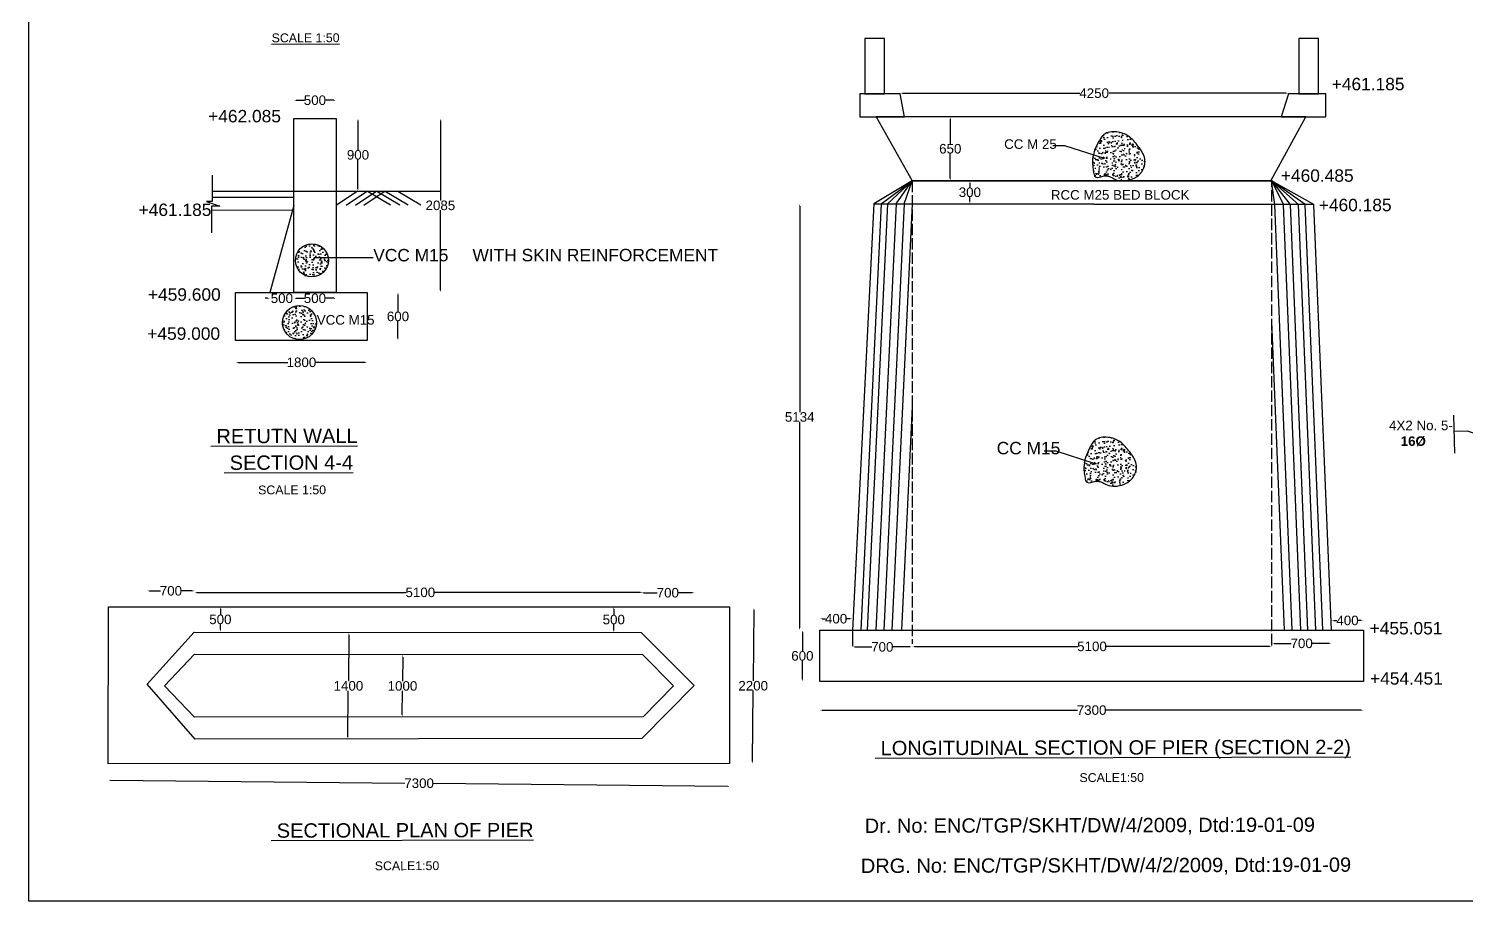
# Model space of a CAD drawing. Header units: inches. Extents: x 297824 to 324792, y -174349 to -157519.
# Drawn here: x 297824 to 312879, y -174349 to -165212 of the extents above; entities that cross this region are included whole.
import ezdxf

# ---------------------------------------------------------------- set-up
doc = ezdxf.new("R2010")
doc.units = ezdxf.units.IN
doc.header["$MEASUREMENT"] = 0
doc.linetypes.add('ACAD_ISO02W100', pattern=[15, 12, -3])
for name, color, linetype in [('BOX & TEXT', 7, 'Continuous'), ('DRAWING', 7, 'Continuous'), ('TEXT', 7, 'Continuous')]:
    doc.layers.add(name, color=color, linetype=linetype)
doc.styles.get("Standard").update_dxf_attribs({"font": 'arial.ttf'})
doc.dimstyles.new('ST100', dxfattribs={"dimtxt": 100, "dimasz": 25, "dimexe": 0, "dimexo": 300, "dimgap": 0.09, "dimtad": 0, "dimtih": 1, "dimtoh": 1, "dimdec": 0, "dimzin": 0, "dimdsep": 46, "dimtxsty": 'Standard', "dimcen": 0, "dimse1": 1, "dimse2": 1, "dimadec": 0, "dimazin": 0, "dimtfac": 1, "dimtdec": 0, "dimtofl": 0, "dimtmove": 0, "dimatfit": 3, "dimfxl": 2000, "dimtolj": 1, "dimtzin": 0, "dimarcsym": 0})

# ---------------------------------------------------------------- blocks, each defined once
blk = doc.blocks.new('*D70')
at = {"layer": 'Defpoints', "color": 0, "ltscale": 0.4}
for p in [(301177, -171535), (301258, -171536), (301242, -172654)]:
    blk.add_point(p, dxfattribs=at)
at = {"layer": 'DRAWING', "color": 0, "lineweight": -2, "ltscale": 0.4}
for p, q in [((301177, -171560), (301172, -172043)), ((301166, -172628), (301171, -172146))]:
    blk.add_line(p, q, dxfattribs=at)
at = {"layer": 'DRAWING', "color": 0, "ltscale": 0.4}
for points in [[(301173, -171560), (301181, -171560), (301177, -171535)], [(301162, -172628), (301171, -172629), (301166, -172653)]]:
    blk.add_solid(points, dxfattribs=at)
at = {"layer": 'DRAWING', "color": 0, "ltscale": 0.4, "insert": (301172, -172094), "char_height": 100, "attachment_point": 5}
blk.add_mtext('\\A1;1400', dxfattribs=at)
blk = doc.blocks.new('*D71')
at = {"layer": 'Defpoints', "color": 0, "ltscale": 0.4, "transparency": 16777216}
for p in [(301724, -171767), (301741, -171767), (301729, -172422)]:
    blk.add_point(p, dxfattribs=at)
at = {"layer": 'DRAWING', "color": 0, "lineweight": -2, "ltscale": 0.4, "transparency": 16777216}
for p, q in [((301741, -171792), (301739, -172044)), ((301735, -172398), (301738, -172146))]:
    blk.add_line(p, q, dxfattribs=at)
at = {"layer": 'DRAWING', "color": 0, "ltscale": 0.4, "transparency": 16777216}
for points in [[(301737, -171792), (301745, -171792), (301741, -171767)], [(301731, -172398), (301739, -172398), (301735, -172423)]]:
    blk.add_solid(points, dxfattribs=at)
at = {"layer": 'DRAWING', "color": 0, "ltscale": 0.4, "transparency": 16777216, "insert": (301738, -172095), "char_height": 100, "attachment_point": 5}
blk.add_mtext('\\A1;1000', dxfattribs=at)
blk = doc.blocks.new('*D72')
at = {"layer": 'Defpoints', "color": 0, "ltscale": 0.4}
for p in [(305357, -171274), (305355, -172910), (305403, -172910)]:
    blk.add_point(p, dxfattribs=at)
at = {"layer": 'DRAWING', "color": 0, "lineweight": -2, "ltscale": 0.4}
for p, q in [((305418, -171300), (305411, -172041)), ((305403, -172885), (305410, -172144))]:
    blk.add_line(p, q, dxfattribs=at)
at = {"layer": 'DRAWING', "color": 0, "ltscale": 0.4}
for points in [[(305414, -171300), (305423, -171300), (305419, -171275)], [(305399, -172885), (305407, -172886), (305403, -172910)]]:
    blk.add_solid(points, dxfattribs=at)
at = {"layer": 'DRAWING', "color": 0, "ltscale": 0.4, "insert": (305411, -172093), "char_height": 100, "attachment_point": 5}
blk.add_mtext('\\A1;2200', dxfattribs=at)
blk = doc.blocks.new('*D73')
at = {"layer": 'Defpoints', "color": 0, "ltscale": 0.4}
for p in [(298656, -173098), (305169, -173097), (305168, -173146)]:
    blk.add_point(p, dxfattribs=at)
at = {"layer": 'DRAWING', "color": 0, "lineweight": -2, "ltscale": 0.4}
for p, q in [((298681, -173083), (301763, -173113)), ((305143, -173146), (302061, -173116))]:
    blk.add_line(p, q, dxfattribs=at)
at = {"layer": 'DRAWING', "color": 0, "ltscale": 0.4}
for points in [[(298681, -173079), (298681, -173087), (298656, -173083)], [(305143, -173142), (305143, -173150), (305168, -173146)]]:
    blk.add_solid(points, dxfattribs=at)
at = {"layer": 'DRAWING', "color": 0, "ltscale": 0.4, "insert": (301912, -173114), "char_height": 100, "attachment_point": 5}
blk.add_mtext('\\A1;7300', dxfattribs=at)
blk = doc.blocks.new('*D74')
at = {"layer": 'Defpoints', "color": 0, "ltscale": 0.4, "transparency": 16777216}
for p in [(304251, -171115), (299561, -171762), (304251, -171767)]:
    blk.add_point(p, dxfattribs=at)
at = {"layer": 'DRAWING', "color": 0, "lineweight": -2, "ltscale": 0.4, "transparency": 16777216}
for p, q in [((299586, -171115), (301776, -171115)), ((304226, -171115), (302074, -171115))]:
    blk.add_line(p, q, dxfattribs=at)
at = {"layer": 'DRAWING', "color": 0, "ltscale": 0.4, "transparency": 16777216}
for points in [[(299586, -171111), (299586, -171119), (299561, -171115)], [(304226, -171111), (304226, -171119), (304251, -171115)]]:
    blk.add_solid(points, dxfattribs=at)
at = {"layer": 'DRAWING', "color": 0, "ltscale": 0.4, "transparency": 16777216, "insert": (301925, -171115), "char_height": 100, "attachment_point": 5}
blk.add_mtext('\\A1;5100', dxfattribs=at)
blk = doc.blocks.new('*D75')
at = {"layer": 'Defpoints', "color": 0, "ltscale": 0.4, "transparency": 16777216}
for p in [(307635, -166804), (307680, -166804), (307635, -167047)]:
    blk.add_point(p, dxfattribs=at)
at = {"layer": 'DRAWING', "color": 0, "lineweight": -2, "ltscale": 0.4, "transparency": 16777216}
for p, q in [((307680, -166829), (307680, -166874)), ((307680, -167022), (307680, -166977))]:
    blk.add_line(p, q, dxfattribs=at)
at = {"layer": 'DRAWING', "color": 0, "ltscale": 0.4, "transparency": 16777216}
for points in [[(307676, -166829), (307685, -166829), (307680, -166804)], [(307676, -167022), (307685, -167022), (307680, -167047)]]:
    blk.add_solid(points, dxfattribs=at)
at = {"layer": 'DRAWING', "color": 0, "ltscale": 0.4, "transparency": 16777216, "insert": (307680, -166925), "char_height": 100, "attachment_point": 5}
blk.add_mtext('\\A1;300', dxfattribs=at)
blk = doc.blocks.new('*D76')
at = {"layer": 'Defpoints', "color": 0, "ltscale": 0.4}
for p in [(306109, -171391), (306109, -171511), (306450, -171511)]:
    blk.add_point(p, dxfattribs=at)
at = {"layer": 'DRAWING', "color": 0, "lineweight": -2, "ltscale": 0.4}
for p, q in [((306134, -171391), (306167, -171391)), ((306425, -171391), (306392, -171391))]:
    blk.add_line(p, q, dxfattribs=at)
at = {"layer": 'DRAWING', "color": 0, "ltscale": 0.4}
for points in [[(306134, -171387), (306134, -171395), (306109, -171391)], [(306425, -171387), (306425, -171395), (306450, -171391)]]:
    blk.add_solid(points, dxfattribs=at)
at = {"layer": 'DRAWING', "color": 0, "ltscale": 0.4, "insert": (306279, -171391), "char_height": 100, "attachment_point": 5}
blk.add_mtext('\\A1;400', dxfattribs=at)
blk = doc.blocks.new('*D77')
at = {"layer": 'Defpoints', "color": 0, "ltscale": 0.4}
for p in [(311802, -171409), (311467, -171511), (311802, -171511)]:
    blk.add_point(p, dxfattribs=at)
at = {"layer": 'DRAWING', "color": 0, "lineweight": -2, "ltscale": 0.4}
for p, q in [((311492, -171409), (311522, -171409)), ((311777, -171409), (311747, -171409))]:
    blk.add_line(p, q, dxfattribs=at)
at = {"layer": 'DRAWING', "color": 0, "ltscale": 0.4}
for points in [[(311492, -171405), (311492, -171413), (311467, -171409)], [(311777, -171405), (311777, -171413), (311802, -171409)]]:
    blk.add_solid(points, dxfattribs=at)
at = {"layer": 'DRAWING', "color": 0, "ltscale": 0.4, "insert": (311635, -171409), "char_height": 100, "attachment_point": 5}
blk.add_mtext('\\A1;400', dxfattribs=at)
blk = doc.blocks.new('*D78')
at = {"layer": 'Defpoints', "color": 0, "ltscale": 0.4}
for p in [(311467, -171511), (310843, -171670), (311467, -171649)]:
    blk.add_point(p, dxfattribs=at)
at = {"layer": 'DRAWING', "color": 0, "lineweight": -2, "ltscale": 0.4}
for p, q in [((310868, -171649), (311045, -171649)), ((311442, -171649), (311265, -171649))]:
    blk.add_line(p, q, dxfattribs=at)
at = {"layer": 'DRAWING', "color": 0, "ltscale": 0.4}
for points in [[(310868, -171645), (310868, -171653), (310843, -171649)], [(311442, -171645), (311442, -171653), (311467, -171649)]]:
    blk.add_solid(points, dxfattribs=at)
at = {"layer": 'DRAWING', "color": 0, "ltscale": 0.4, "insert": (311155, -171649), "char_height": 100, "attachment_point": 5}
blk.add_mtext('\\A1;700', dxfattribs=at)
blk = doc.blocks.new('*D79')
at = {"layer": 'Defpoints', "color": 0, "ltscale": 0.4, "transparency": 16777216}
for p in [(307075, -171655), (310843, -171649), (310843, -171681)]:
    blk.add_point(p, dxfattribs=at)
at = {"layer": 'DRAWING', "color": 0, "lineweight": -2, "ltscale": 0.4, "transparency": 16777216}
for p, q in [((307100, -171681), (308810, -171681)), ((310818, -171681), (309108, -171681))]:
    blk.add_line(p, q, dxfattribs=at)
at = {"layer": 'DRAWING', "color": 0, "ltscale": 0.4, "transparency": 16777216}
for points in [[(307100, -171677), (307100, -171686), (307075, -171681)], [(310818, -171677), (310818, -171686), (310843, -171681)]]:
    blk.add_solid(points, dxfattribs=at)
at = {"layer": 'DRAWING', "color": 0, "ltscale": 0.4, "transparency": 16777216, "insert": (308959, -171681), "char_height": 100, "attachment_point": 5}
blk.add_mtext('\\A1;5100', dxfattribs=at)
blk = doc.blocks.new('*D80')
at = {"layer": 'Defpoints', "color": 0, "ltscale": 0.4}
for p in [(306450, -171678), (306450, -171686), (307075, -171681)]:
    blk.add_point(p, dxfattribs=at)
at = {"layer": 'DRAWING', "color": 0, "lineweight": -2, "ltscale": 0.4}
for p, q in [((306475, -171686), (306653, -171686)), ((307050, -171686), (306873, -171686))]:
    blk.add_line(p, q, dxfattribs=at)
at = {"layer": 'DRAWING', "color": 0, "ltscale": 0.4}
for points in [[(306475, -171682), (306475, -171690), (306450, -171686)], [(307050, -171682), (307050, -171690), (307075, -171686)]]:
    blk.add_solid(points, dxfattribs=at)
at = {"layer": 'DRAWING', "color": 0, "ltscale": 0.4, "insert": (306763, -171686), "char_height": 100, "attachment_point": 5}
blk.add_mtext('\\A1;700', dxfattribs=at)
blk = doc.blocks.new('*D81')
at = {"layer": 'Defpoints', "color": 0, "ltscale": 0.4, "transparency": 16777216}
for p in [(306109, -171511), (305926, -172049), (306109, -172049)]:
    blk.add_point(p, dxfattribs=at)
at = {"layer": 'DRAWING', "color": 0, "lineweight": -2, "ltscale": 0.4, "transparency": 16777216}
for p, q in [((305926, -171536), (305926, -171729)), ((305926, -172024), (305926, -171831))]:
    blk.add_line(p, q, dxfattribs=at)
at = {"layer": 'DRAWING', "color": 0, "ltscale": 0.4, "transparency": 16777216}
for points in [[(305922, -171536), (305930, -171536), (305926, -171511)], [(305922, -172024), (305930, -172024), (305926, -172049)]]:
    blk.add_solid(points, dxfattribs=at)
at = {"layer": 'DRAWING', "color": 0, "ltscale": 0.4, "transparency": 16777216, "insert": (305926, -171780), "char_height": 100, "attachment_point": 5}
blk.add_mtext('\\A1;600', dxfattribs=at)
blk = doc.blocks.new('*D82')
at = {"layer": 'Defpoints', "color": 0, "ltscale": 0.4}
for p in [(306109, -172049), (311802, -172049), (311802, -172348)]:
    blk.add_point(p, dxfattribs=at)
at = {"layer": 'DRAWING', "color": 0, "lineweight": -2, "ltscale": 0.4}
for p, q in [((306134, -172348), (308806, -172348)), ((311777, -172348), (309104, -172348))]:
    blk.add_line(p, q, dxfattribs=at)
at = {"layer": 'DRAWING', "color": 0, "ltscale": 0.4}
for points in [[(306134, -172344), (306134, -172353), (306109, -172348)], [(311777, -172344), (311777, -172353), (311802, -172348)]]:
    blk.add_solid(points, dxfattribs=at)
at = {"layer": 'DRAWING', "color": 0, "ltscale": 0.4, "insert": (308955, -172348), "char_height": 100, "attachment_point": 5}
blk.add_mtext('\\A1;7300', dxfattribs=at)
blk = doc.blocks.new('*D85')
at = {"layer": 'Defpoints', "color": 0, "ltscale": 0.4, "transparency": 16777216}
for p in [(306949, -165894), (311016, -165887), (311016, -165894)]:
    blk.add_point(p, dxfattribs=at)
at = {"layer": 'DRAWING', "color": 0, "lineweight": -2, "ltscale": 0.4, "transparency": 16777216}
for p, q in [((306974, -165887), (308831, -165887)), ((310991, -165887), (309134, -165887))]:
    blk.add_line(p, q, dxfattribs=at)
at = {"layer": 'DRAWING', "color": 0, "ltscale": 0.4, "transparency": 16777216}
for points in [[(306974, -165883), (306974, -165891), (306949, -165887)], [(310991, -165883), (310991, -165891), (311016, -165887)]]:
    blk.add_solid(points, dxfattribs=at)
at = {"layer": 'DRAWING', "color": 0, "ltscale": 0.4, "transparency": 16777216, "insert": (308982, -165887), "char_height": 100, "attachment_point": 5}
blk.add_mtext('\\A1;4250', dxfattribs=at)
blk = doc.blocks.new('*D86')
at = {"layer": 'Defpoints', "color": 0, "ltscale": 0.4, "transparency": 16777216}
for p in [(307420, -166135), (307475, -166135), (307420, -166804)]:
    blk.add_point(p, dxfattribs=at)
at = {"layer": 'DRAWING', "color": 0, "lineweight": -2, "ltscale": 0.4, "transparency": 16777216}
for p, q in [((307475, -166160), (307475, -166418)), ((307475, -166779), (307475, -166520))]:
    blk.add_line(p, q, dxfattribs=at)
at = {"layer": 'DRAWING', "color": 0, "ltscale": 0.4, "transparency": 16777216}
for points in [[(307471, -166160), (307479, -166160), (307475, -166135)], [(307471, -166779), (307479, -166779), (307475, -166804)]]:
    blk.add_solid(points, dxfattribs=at)
at = {"layer": 'DRAWING', "color": 0, "ltscale": 0.4, "transparency": 16777216, "insert": (307475, -166469), "char_height": 100, "attachment_point": 5}
blk.add_mtext('\\A1;650', dxfattribs=at)
blk = doc.blocks.new('*D87')
at = {"layer": 'Defpoints', "color": 0, "ltscale": 0.4}
for p in [(305898, -167045), (306675, -167045), (306109, -171511)]:
    blk.add_point(p, dxfattribs=at)
at = {"layer": 'DRAWING', "color": 0, "lineweight": -2, "ltscale": 0.4}
for p, q in [((305898, -167070), (305898, -169227)), ((305898, -171486), (305898, -169329))]:
    blk.add_line(p, q, dxfattribs=at)
at = {"layer": 'DRAWING', "color": 0, "ltscale": 0.4}
for points in [[(305893, -167070), (305902, -167070), (305898, -167045)], [(305893, -171486), (305902, -171486), (305898, -171511)]]:
    blk.add_solid(points, dxfattribs=at)
at = {"layer": 'DRAWING', "color": 0, "ltscale": 0.4, "insert": (305898, -169278), "char_height": 100, "attachment_point": 5}
blk.add_mtext('\\A1;5134', dxfattribs=at)
blk = doc.blocks.new('*D88')
at = {"layer": 'Defpoints', "color": 0, "ltscale": 0.4, "transparency": 16777216}
for p in [(299701, -171265), (299831, -171265), (299701, -171530)]:
    blk.add_point(p, dxfattribs=at)
at = {"layer": 'DRAWING', "color": 0, "lineweight": -2, "ltscale": 0.4, "transparency": 16777216}
for p, q in [((299831, -171290), (299831, -171346)), ((299831, -171505), (299831, -171449))]:
    blk.add_line(p, q, dxfattribs=at)
at = {"layer": 'DRAWING', "color": 0, "ltscale": 0.4, "transparency": 16777216}
for points in [[(299827, -171290), (299835, -171290), (299831, -171265)], [(299827, -171505), (299835, -171505), (299831, -171530)]]:
    blk.add_solid(points, dxfattribs=at)
at = {"layer": 'DRAWING', "color": 0, "ltscale": 0.4, "transparency": 16777216, "insert": (299831, -171398), "char_height": 100, "attachment_point": 5}
blk.add_mtext('\\A1;500', dxfattribs=at)
blk = doc.blocks.new('*D89')
at = {"layer": 'Defpoints', "color": 0, "ltscale": 0.4}
for p in [(299064, -171099), (299561, -171762), (299064, -172075)]:
    blk.add_point(p, dxfattribs=at)
at = {"layer": 'DRAWING', "color": 0, "lineweight": -2, "ltscale": 0.4}
for p, q in [((299089, -171099), (299203, -171099)), ((299536, -171099), (299422, -171099))]:
    blk.add_line(p, q, dxfattribs=at)
at = {"layer": 'DRAWING', "color": 0, "ltscale": 0.4}
for points in [[(299089, -171095), (299089, -171104), (299064, -171099)], [(299536, -171095), (299536, -171104), (299561, -171099)]]:
    blk.add_solid(points, dxfattribs=at)
at = {"layer": 'DRAWING', "color": 0, "ltscale": 0.4, "insert": (299313, -171099), "char_height": 100, "attachment_point": 5}
blk.add_mtext('\\A1;700', dxfattribs=at)
blk = doc.blocks.new('*D90')
at = {"layer": 'Defpoints', "color": 0, "ltscale": 0.4}
for p in [(304797, -171119), (304238, -171535), (304797, -172086)]:
    blk.add_point(p, dxfattribs=at)
at = {"layer": 'DRAWING', "color": 0, "lineweight": -2, "ltscale": 0.4}
for p, q in [((304263, -171119), (304407, -171119)), ((304772, -171119), (304627, -171119))]:
    blk.add_line(p, q, dxfattribs=at)
at = {"layer": 'DRAWING', "color": 0, "ltscale": 0.4}
for points in [[(304263, -171114), (304263, -171123), (304238, -171119)], [(304772, -171114), (304772, -171123), (304797, -171119)]]:
    blk.add_solid(points, dxfattribs=at)
at = {"layer": 'DRAWING', "color": 0, "ltscale": 0.4, "insert": (304517, -171119), "char_height": 100, "attachment_point": 5}
blk.add_mtext('\\A1;700', dxfattribs=at)
blk = doc.blocks.new('*D91')
at = {"layer": 'Defpoints', "color": 0, "ltscale": 0.4, "transparency": 16777216}
for p in [(303951, -171265), (304117, -171265), (304117, -171535)]:
    blk.add_point(p, dxfattribs=at)
at = {"layer": 'DRAWING', "color": 0, "lineweight": -2, "ltscale": 0.4, "transparency": 16777216}
for p, q in [((303951, -171290), (303951, -171349)), ((303951, -171510), (303951, -171451))]:
    blk.add_line(p, q, dxfattribs=at)
at = {"layer": 'DRAWING', "color": 0, "ltscale": 0.4, "transparency": 16777216}
for points in [[(303947, -171290), (303956, -171290), (303951, -171265)], [(303947, -171510), (303956, -171510), (303951, -171535)]]:
    blk.add_solid(points, dxfattribs=at)
at = {"layer": 'DRAWING', "color": 0, "ltscale": 0.4, "transparency": 16777216, "insert": (303951, -171400), "char_height": 100, "attachment_point": 5}
blk.add_mtext('\\A1;500', dxfattribs=at)
blk = doc.blocks.new('*D92')
at = {"layer": 'BOX & TEXT', "color": 0, "lineweight": -2, "ltscale": 0.4}
for p, q in [((300625, -165961), (300711, -165961)), ((301018, -165961), (300931, -165961))]:
    blk.add_line(p, q, dxfattribs=at)
at = {"layer": 'BOX & TEXT', "color": 0, "ltscale": 0.4}
for points in [[(300625, -165957), (300625, -165965), (300600, -165961)], [(301018, -165957), (301018, -165965), (301043, -165961)]]:
    blk.add_solid(points, dxfattribs=at)
at = {"layer": 'Defpoints', "color": 0, "ltscale": 0.4}
for p in [(301043, -165961), (300600, -166151), (301043, -166151)]:
    blk.add_point(p, dxfattribs=at)
at = {"layer": 'BOX & TEXT', "color": 0, "ltscale": 0.4, "insert": (300821, -165961), "char_height": 100, "attachment_point": 5}
blk.add_mtext('\\A1;500', dxfattribs=at)
blk = doc.blocks.new('*D93')
at = {"layer": 'BOX & TEXT', "color": 0, "lineweight": -2, "ltscale": 0.4}
for p, q in [((301272, -166176), (301272, -166481)), ((301272, -166889), (301272, -166584))]:
    blk.add_line(p, q, dxfattribs=at)
at = {"layer": 'BOX & TEXT', "color": 0, "ltscale": 0.4}
for points in [[(301268, -166176), (301276, -166176), (301272, -166151)], [(301268, -166889), (301276, -166889), (301272, -166914)]]:
    blk.add_solid(points, dxfattribs=at)
at = {"layer": 'Defpoints', "color": 0, "ltscale": 0.4}
for p in [(301044, -166151), (301043, -166914), (301272, -166914)]:
    blk.add_point(p, dxfattribs=at)
at = {"layer": 'BOX & TEXT', "color": 0, "ltscale": 0.4, "insert": (301272, -166533), "char_height": 100, "attachment_point": 5}
blk.add_mtext('\\A1;900', dxfattribs=at)
blk = doc.blocks.new('*D94')
at = {"layer": 'BOX & TEXT', "color": 0, "lineweight": -2, "ltscale": 0.4}
for p, q in [((302135, -166176), (302135, -167011)), ((302135, -167948), (302135, -167113))]:
    blk.add_line(p, q, dxfattribs=at)
at = {"layer": 'BOX & TEXT', "color": 0, "ltscale": 0.4}
for points in [[(302131, -166176), (302139, -166176), (302135, -166151)], [(302131, -167948), (302139, -167948), (302135, -167973)]]:
    blk.add_solid(points, dxfattribs=at)
at = {"layer": 'Defpoints', "color": 0, "ltscale": 0.4}
for p in [(301043, -166151), (301370, -167973), (302135, -167973)]:
    blk.add_point(p, dxfattribs=at)
at = {"layer": 'BOX & TEXT', "color": 0, "ltscale": 0.4, "insert": (302135, -167062), "char_height": 100, "attachment_point": 5}
blk.add_mtext('\\A1;2085', dxfattribs=at)
blk = doc.blocks.new('*D95')
at = {"layer": 'BOX & TEXT', "color": 0, "lineweight": -2, "ltscale": 0.4}
for p, q in [((301691, -167998), (301691, -168173)), ((301691, -168451), (301691, -168276))]:
    blk.add_line(p, q, dxfattribs=at)
at = {"layer": 'BOX & TEXT', "color": 0, "ltscale": 0.4}
for points in [[(301687, -167998), (301696, -167998), (301691, -167973)], [(301687, -168451), (301696, -168451), (301691, -168476)]]:
    blk.add_solid(points, dxfattribs=at)
at = {"layer": 'Defpoints', "color": 0, "ltscale": 0.4}
for p in [(301370, -167973), (301370, -168476), (301691, -168476)]:
    blk.add_point(p, dxfattribs=at)
at = {"layer": 'BOX & TEXT', "color": 0, "ltscale": 0.4, "insert": (301691, -168225), "char_height": 100, "attachment_point": 5}
blk.add_mtext('\\A1;600', dxfattribs=at)
blk = doc.blocks.new('*D96')
at = {"layer": 'BOX & TEXT', "color": 0, "lineweight": -2, "ltscale": 0.4}
for p, q in [((300016, -168706), (300536, -168706)), ((301345, -168706), (300825, -168706))]:
    blk.add_line(p, q, dxfattribs=at)
at = {"layer": 'BOX & TEXT', "color": 0, "ltscale": 0.4}
for points in [[(300016, -168702), (300016, -168711), (299991, -168706)], [(301345, -168702), (301345, -168711), (301370, -168706)]]:
    blk.add_solid(points, dxfattribs=at)
at = {"layer": 'Defpoints', "color": 0, "ltscale": 0.4}
for p in [(299991, -168476), (301370, -168476), (301370, -168706)]:
    blk.add_point(p, dxfattribs=at)
at = {"layer": 'BOX & TEXT', "color": 0, "ltscale": 0.4, "insert": (300680, -168706), "char_height": 100, "attachment_point": 5}
blk.add_mtext('\\A1;1800', dxfattribs=at)
blk = doc.blocks.new('*D97')
at = {"layer": 'BOX & TEXT', "color": 0, "lineweight": -2, "ltscale": 0.4}
for p, q in [((300325, -168035), (300300, -168035)), ((300625, -168035), (300650, -168035))]:
    blk.add_line(p, q, dxfattribs=at)
at = {"layer": 'BOX & TEXT', "color": 0, "ltscale": 0.4}
for points in [[(300325, -168030), (300325, -168039), (300350, -168035)], [(300625, -168030), (300625, -168039), (300600, -168035)]]:
    blk.add_solid(points, dxfattribs=at)
at = {"layer": 'Defpoints', "color": 0, "ltscale": 0.4}
for p in [(300350, -167973), (300600, -167973), (300600, -168035)]:
    blk.add_point(p, dxfattribs=at)
at = {"layer": 'BOX & TEXT', "color": 0, "ltscale": 0.4, "insert": (300475, -168035), "char_height": 100, "attachment_point": 5}
blk.add_mtext('\\A1;500', dxfattribs=at)
blk = doc.blocks.new('*D98')
at = {"layer": 'BOX & TEXT', "color": 0, "lineweight": -2, "ltscale": 0.4}
for p, q in [((300625, -168035), (300711, -168035)), ((301018, -168035), (300931, -168035))]:
    blk.add_line(p, q, dxfattribs=at)
at = {"layer": 'BOX & TEXT', "color": 0, "ltscale": 0.4}
for points in [[(300625, -168030), (300625, -168039), (300600, -168035)], [(301018, -168030), (301018, -168039), (301043, -168035)]]:
    blk.add_solid(points, dxfattribs=at)
at = {"layer": 'Defpoints', "color": 0, "ltscale": 0.4}
for p in [(300600, -167973), (301043, -167973), (301043, -168035)]:
    blk.add_point(p, dxfattribs=at)
at = {"layer": 'BOX & TEXT', "color": 0, "ltscale": 0.4, "insert": (300821, -168035), "char_height": 100, "attachment_point": 5}
blk.add_mtext('\\A1;500', dxfattribs=at)

msp = doc.modelspace()

# ---------------------------------------------------------------- hatches: boundary and pattern name
at = {"layer": 'DRAWING', "ltscale": 0.4}
h = msp.add_hatch(dxfattribs=at)
h.set_pattern_fill('AR-CONC', color=256, scale=15.420849, angle=0.1412, style=0)
h.set_pattern_definition([(50.141203, (-2032555.08, 1055429.71), (110.631124, -9.404295), [11.565637, -127.2220063]), (355.141203, (-2032555.08, 1055429.71), (-21.682432, 115.9413316), [9.2525095, -101.777605]), (100.592603, (-2032545.86, 1055428.93), (88.948774, 106.5369663), [9.8292786, -108.122068]), (46.325403, (-2032555.16, 1055460.55), (164.640037, -25.118766), [17.348455, -190.833009]), (96.776803, (-2032541.44, 1055458.46), (143.762285, 150.572001), [14.743918, -162.183076]), (351.325403, (-2032555.16, 1055460.55), (143.762168, 150.572114), [13.878764, -152.666408]), (21.141203, (-2032539.72, 1055452.88), (92.2008684, -61.860215), [11.565637, -127.2220063]), (326.141203, (-2032539.72, 1055452.88), (37.2455905, 111.916425), [9.2525095, -101.777605]), (71.592603, (-2032532.04, 1055447.72), (129.446497, 50.056109), [9.8292786, -108.122068]), (37.641203, (-2032555.083, 1055429.71), (1.74863426, 51.3395247), [0, -100.543937, 0, -103.31969, 0, -102.1631262]), (7.641203, (-2032555.083, 1055429.71), (40.4175413, 60.9214278), [0, -58.9076441, 0, -98.2308097, 0, -38.9376443]), (327.641203, (-2032589.47, 1055429.624), (82.3282749, -3.2752683), [0, -38.5521231, 0, -120.2826241, 0, -159.6057897]), (317.641203, (-2032604.89, 1055429.586), (89.893943, 15.6586256), [0, -50.11776, 0, -79.879999, 0, -113.343242])])
edge = h.paths.add_edge_path()
edge.add_spline(control_points=[(309310.8, -166803.7), (309281, -166804.4), (309202.2, -166806.3), (309114.1, -166720.8), (308990.8, -166792.2), (308970.4, -166689.4), (308958.6, -166609), (308976, -166498.6), (309023.2, -166407.4), (309079.2, -166297.2), (309219.2, -166282.1), (309353.6, -166330.1), (309443.1, -166443), (309530, -166561.6), (309501.9, -166699.7), (309414.3, -166781.5), (309343.8, -166796.5), (309310.1, -166803.7)], knot_values=[0, 0, 0, 0, 11.346759, 29.9353967, 42.1491997, 49.0017162, 63.2652715, 76.6606591, 90.5446923, 103.9898044, 121.6075457, 138.8080048, 158.082761, 176.8054394, 193.253562, 207.6708332, 220.9200686, 220.9200686, 220.9200686, 220.9200686], degree=3, periodic=0)
h = msp.add_hatch(dxfattribs=at)
h.set_pattern_fill('AR-CONC', color=256, scale=15.420849, angle=0.1412, style=0)
h.set_pattern_definition([(50.141203, (0, 0), (110.631124, -9.404295), [11.565637, -127.222006]), (355.141203, (0, 0), (-21.682432, 115.94133), [9.25251, -101.777605]), (100.592603, (9.22, -0.78), (88.948774, 106.536966), [9.82928, -108.122068]), (46.325403, (-0.08, 30.84), (164.640037, -25.118766), [17.348455, -190.83301]), (96.776803, (13.64, 28.75), (143.762285, 150.572), [14.74392, -162.18308]), (351.325403, (-0.08, 30.84), (143.76217, 150.57211), [13.878764, -152.66641]), (21.141203, (15.36, 23.17), (92.200868, -61.860215), [11.565637, -127.222006]), (326.141203, (15.36, 23.17), (37.24559, 111.916425), [9.25251, -101.777605]), (71.592603, (23.05, 18.01), (129.446497, 50.05611), [9.82928, -108.122068]), (37.641203, (0, 0), (1.7486343, 51.3395247), [0, -100.543937, 0, -103.31969, 0, -102.163126]), (7.641203, (0, 0), (40.417541, 60.921428), [0, -58.907644, 0, -98.23081, 0, -38.937644]), (327.641203, (-34.39, -0.085), (82.328275, -3.2752683), [0, -38.552123, 0, -120.282624, 0, -159.60579]), (317.641203, (-49.81, -0.12), (89.893943, 15.658626), [0, -50.11776, 0, -79.879999, 0, -113.343242])])
h.paths.add_polyline_path([(300963.1, -167637.6, 1), (300616.5, -167637.6, 1)])
h.paths.add_polyline_path([(300837.8, -168289.4, 1), (300481, -168289.4, 1)])
h = msp.add_hatch(dxfattribs=at)
h.set_pattern_fill('AR-CONC', color=256, scale=15.420849, angle=0.1412, style=0)
h.set_pattern_definition([(50.141203, (-2032644.61, 1052231.07), (110.631124, -9.404295), [11.565637, -127.2220063]), (355.141203, (-2032644.61, 1052231.07), (-21.682432, 115.9413316), [9.2525095, -101.777605]), (100.592603, (-2032635.39, 1052230.28), (88.948774, 106.5369663), [9.8292786, -108.122068]), (46.325403, (-2032644.69, 1052261.91), (164.640037, -25.118766), [17.348455, -190.833009]), (96.776803, (-2032630.97, 1052259.82), (143.762285, 150.572001), [14.743918, -162.183076]), (351.325403, (-2032644.69, 1052261.9), (143.762168, 150.572114), [13.878764, -152.666408]), (21.141203, (-2032629.25, 1052254.24), (92.2008684, -61.860215), [11.565637, -127.2220063]), (326.141203, (-2032629.25, 1052254.24), (37.2455905, 111.916425), [9.2525095, -101.777605]), (71.592603, (-2032621.56, 1052249.08), (129.446497, 50.056109), [9.8292786, -108.122068]), (37.641203, (-2032644.61, 1052231.067), (1.74863426, 51.3395247), [0, -100.543937, 0, -103.31969, 0, -102.1631262]), (7.641203, (-2032644.61, 1052231.067), (40.4175413, 60.9214278), [0, -58.9076441, 0, -98.2308097, 0, -38.9376443]), (327.641203, (-2032679, 1052230.98), (82.3282749, -3.2752683), [0, -38.5521231, 0, -120.2826241, 0, -159.6057897]), (317.641203, (-2032694.42, 1052230.944), (89.893943, 15.6586256), [0, -50.11776, 0, -79.879999, 0, -113.343242])])
edge = h.paths.add_edge_path()
edge.add_spline(control_points=[(309221.3, -170002.4), (309191.5, -170003.1), (309112.7, -170004.9), (309024.6, -169919.4), (308901.2, -169990.9), (308880.8, -169888), (308869.1, -169807.7), (308886.4, -169697.3), (308933.7, -169606.1), (308989.6, -169495.9), (309129.7, -169480.8), (309264.1, -169528.7), (309353.6, -169641.7), (309440.5, -169760.3), (309412.4, -169898.3), (309324.8, -169980.1), (309254.3, -169995.2), (309220.6, -170002.4)], knot_values=[0, 0, 0, 0, 11.346759, 29.9353967, 42.1491997, 49.0017162, 63.2652715, 76.6606591, 90.5446923, 103.9898044, 121.6075457, 138.8080048, 158.082761, 176.8054394, 193.253562, 207.6708332, 220.9200686, 220.9200686, 220.9200686, 220.9200686], degree=3, periodic=0)

# ---------------------------------------------------------------- linework, layer by layer
for points in [[(297824.2, -157519.2), (324223.9, -157519.2), (324223.9, -174349.4), (297824.2, -174349.4)], [(306580.8, -165894.4), (306786.4, -165894.4), (306786.4, -165312.8), (306580.8, -165312.8)], [(311126.1, -165894.4), (311331.6, -165894.4), (311331.6, -165312.8), (311126.1, -165312.8)], [(306528.8, -166134.6), (306996.8, -166134.6), (306948.6, -165894.4), (306528.8, -165894.4)], [(310938.7, -166134.6), (311406.7, -166134.6), (311406.7, -165894.4), (311016.2, -165894.4)], [(301042.6, -167972.9), (300599.6, -167972.9), (300599.6, -166151), (301042.6, -166151)], [(307075.2, -166804.1), (310831.8, -166804.1), (311197.6, -166134.6), (306698.1, -166134.6)], [(306674.8, -167045.3), (311284.2, -167051.3), (310839.4, -166804.1), (307075.2, -166804.1)], [(306449.9, -171510.6), (311467.2, -171510.6), (311284.2, -167051.3), (306674.8, -167045.3)], [(299990.6, -167972.9), (301369.6, -167972.9), (301369.6, -168476.3), (299990.6, -168476.3)], [(306108.7, -171510.6), (311801.9, -171510.6), (311801.9, -172048.9), (306108.7, -172048.9)]]:
    msp.add_lwpolyline(points, close=True, dxfattribs=at)
for points in [[(299744.7, -166746.4), (299744.7, -167019.7), (299685.8, -167019.7), (299825.4, -167070.6), (299738.1, -167070.6), (299738.1, -167351)], [(306752.6, -167045.4), (307075.2, -166804.1)], [(306817.2, -167045.5), (307075.2, -166804.1)], [(306908, -167045.4), (307075.2, -166804.1)], [(306991.8, -167045.4), (307075.2, -166804.1)], [(310875.5, -167051.2), (310839.4, -166804.1)], [(299744.7, -166914.3), (302134.8, -166914.3)], [(301266, -166914.3), (301042.6, -167061.9)], [(301371.9, -166914.3), (301148.5, -167061.9)], [(301470.5, -166914.3), (301247.1, -167061.9)], [(301557.6, -166914.3), (301334.2, -167061.9)], [(301371.9, -166914.3), (301612.6, -167056.3)], [(301470.5, -166914.3), (301711.2, -167056.3)], [(301557.6, -166914.3), (301798.4, -167056.3)], [(301689.4, -166914.3), (301930.2, -167056.3)], [(311193.1, -167051.2), (310842.8, -166806)], [(311122.3, -167051.2), (310842.8, -166806)], [(311037.3, -167051.2), (310842.8, -166806)], [(310963.9, -167051.2), (310842.8, -166806)], [(299744.7, -166976.3), (300599.6, -166976.3)], [(300599.6, -167061.9), (300350.3, -167972.9)], [(306752.6, -167045.4), (306538.7, -171510.6)], [(306817.2, -167045.4), (306603.3, -171510.6)], [(306908, -167045.4), (306694.1, -171510.6)], [(306991.8, -167045.4), (306777.9, -171510.6)], [(307077.4, -167045.4), (306863.5, -171510.6)], [(311057.3, -171510.6), (310875.5, -167051.2)], [(311145.8, -171510.6), (310963.9, -167051.2)], [(311219.2, -171510.6), (311037.3, -167051.2)], [(311304.2, -171510.6), (311122.3, -167051.2)], [(311375, -171510.6), (311193.1, -167051.2)], [(299738.1, -167111.4), (300586.9, -167108.1)], [(310974.7, -171510.6), (310842.8, -168277.3)], [(307075.2, -169167.3), (306963, -171510.6)], [(312758.8, -169655.9), (312748.2, -169258.5)], [(306449.9, -171510.6), (306449.9, -171678)]]:
    msp.add_lwpolyline(points, dxfattribs=at)
at = {"layer": 'DRAWING', "linetype": 'ACAD_ISO02W100', "ltscale": 10}
for points in [[(307075.2, -166804.1), (307075.2, -171655.1)], [(310842.8, -171669.7), (310842.8, -166804.1)]]:
    msp.add_lwpolyline(points, dxfattribs=at)
at = {"layer": 'DRAWING'}
for points in [[(298660.8, -171264.7), (305163.2, -171265.6), (305164.6, -172907.3), (298655.7, -172910.5), (298660.8, -171264.7)], [(299064.2, -172074.9), (299556.5, -171530.3), (304237.8, -171535.1), (304792.3, -172090.2), (304246.4, -172643.9), (299566.1, -172652.2), (299064.2, -172074.9)], [(299245.7, -172094.2), (299560.8, -171762), (304250.6, -171766.5), (304578, -172094.3), (304258.8, -172417.3), (299558.6, -172422.4), (299245.7, -172094.2)]]:
    msp.add_lwpolyline(points, dxfattribs=at)
at = {"layer": 'DRAWING', "ltscale": 0.4}
for centre, radius in [((300789.8, -167637.6), 173.3), ((300659.4, -168289.4), 178.4)]:
    msp.add_circle(centre, radius, dxfattribs=at)
for points in [[(309310.1, -166803.7), (309407.7, -166773.8), (309488.3, -166697.2), (309512.1, -166572.6), (309443.8, -166445.4), (309341.5, -166337.6), (309216.7, -166292.7), (309083.6, -166319.9), (309024.3, -166404.9), (308980.6, -166502.7), (308963.9, -166604.6), (308975.5, -166714), (308994, -166763.4), (309087.5, -166751.9), (309223.6, -166796.8), (309310.8, -166803.7)], [(309220.6, -170002.4), (309318.2, -169972.4), (309398.8, -169895.8), (309422.5, -169771.3), (309354.2, -169644.1), (309251.9, -169536.3), (309127.2, -169491.3), (308994.1, -169518.5), (308934.8, -169603.6), (308891.1, -169701.3), (308874.4, -169803.2), (308886, -169912.6), (308904.5, -169962.1), (308998, -169950.5), (309134.1, -169995.5), (309221.3, -170002.4)]]:
    msp.add_spline(points, degree=3, dxfattribs=at)

# ---------------------------------------------------------------- texts
at = {"layer": 'DRAWING', "color": 7}
for s, height, p in [(' +461.185', 130, (311419.3, -165856.2)), ('+462.085', 130, (299702.9, -166192.3)), (' CC M 25', 100, (308000.4, -166470.1)), (' +460.485', 130, (310886.4, -166814.7)), ('RCC M25 BED BLOCK', 100, (308528.4, -167001.9)), ('+461.185', 130, (298974.5, -167173.1)), (' +460.185', 130, (311283.9, -167122.9)), ('VCC M15     WITH SKIN REINFORCEMENT', 130, (301432, -167648.2)), ('+459.600', 130, (299072.2, -168060.3)), ('VCC M15', 100, (300840.3, -168311)), ('+459.000', 130, (299065.7, -168469.7)), (' 4X2 No. 5-', 100, (312031.6, -169416.5)), (' CC M15', 130, (307910.9, -169668.8)), (' +455.051', 130, (311816.4, -171555.1)), (' +454.451', 130, (311820.6, -172080.8))]:
    msp.add_text(s, height=height, rotation=0.01749, dxfattribs=at).set_placement(p)
at = {"layer": 'DRAWING', "color": 7, "insert": (312192.2, -169480.6), "char_height": 100, "width": 0.000000000124, "attachment_point": 1, "rotation": 0.01749}
msp.add_mtext('{\\fArial|b1|i0|c0|p34;16Ø}', dxfattribs=at)
at = {"layer": 'TEXT'}
for s, height, p in [('%%USCALE 1:50', 92.525, (300368, -165353.9)), ('%%U RETUTN WALL', 150, (299731.8, -169553.5)), ('%%U SECTION 4-4', 150, (299870.4, -169831.9)), (' SCALE 1:50', 92.525, (300190.7, -170088.5)), ('%%U LONGITUDINAL SECTION OF PIER (SECTION 2-2)', 150, (306687.8, -172820.2)), (' SCALE1:50', 92.53, (308792.4, -173101)), ('%%U SECTIONAL PLAN OF PIER', 150, (300363.5, -173684.3)), ('Dr. No: ENC/TGP/SKHT/DW/4/2009, Dtd:19-01-09', 150, (306579, -173633.8)), (' SCALE1:50', 92.53, (301412.3, -174024.7)), ('DRG. No: ENC/TGP/SKHT/DW/4/2/2009, Dtd:19-01-09', 150, (306538.2, -174053.4))]:
    msp.add_text(s, height=height, rotation=0.1412, dxfattribs=at).set_placement(p)

# ---------------------------------------------------------------- dimensions: what is measured, and where the dimension line sits
at = {"layer": 'BOX & TEXT', "ltscale": 0.4}
for base, p1, p2, text, picture, middle in [((301042.6, -165960.8), (300599.6, -166151), (301042.6, -166151), '500', '*D92', (300821.1, -165960.8)), ((300599.6, -168034.6), (300350.3, -167972.9), (300599.6, -167972.9), '500', '*D97', (300475, -168034.6)), ((301042.6, -168034.6), (300599.6, -167972.9), (301042.6, -167972.9), '500', '*D98', (300821.1, -168034.6)), ((301369.6, -168706.5), (299990.6, -168476.3), (301369.6, -168476.3), '1800', '*D96', (300680.1, -168706.5))]:
    dim = msp.add_linear_dim(base=base, p1=p1, p2=p2, text=text, dimstyle='ST100', dxfattribs=at)
    dim.commit()
    dim.dimension.update_dxf_attribs({"geometry": picture, "text_midpoint": middle})
for base, p1, p2, text, picture, middle in [((301271.9, -166914.3), (301044.4, -166151), (301042.6, -166914.3), '900', '*D93', (301271.9, -166532.6)), ((302135.2, -167972.9), (301042.6, -166151), (301369.6, -167972.9), '2085', '*D94', (302135.2, -167061.9)), ((301691.4, -168476.3), (301369.6, -167972.9), (301369.6, -168476.3), '600', '*D95', (301691.4, -168224.6))]:
    dim = msp.add_linear_dim(base=base, p1=p1, p2=p2, angle=90, text=text, dimstyle='ST100', dxfattribs=at)
    dim.commit()
    dim.dimension.update_dxf_attribs({"geometry": picture, "text_midpoint": middle})
at = {"layer": 'DRAWING', "ltscale": 0.4}
for base, p1, p2, text, picture, middle in [((311016.2, -165887), (306948.6, -165894.4), (311016.2, -165894.4), '4250', '*D85', (308982.4, -165887)), ((306108.7, -171390.9), (306449.9, -171510.6), (306108.7, -171510.6), '400', '*D76', (306279.3, -171390.9)), ((311801.9, -171408.9), (311467.2, -171510.6), (311801.9, -171510.6), '400', '*D77', (311634.5, -171408.9)), ((306449.9, -171685.7), (307075.2, -171681.5), (306449.9, -171678), '700', '*D80', (306762.6, -171685.7)), ((310842.8, -171681.5), (307075.2, -171655.1), (310842.8, -171648.9), '5100', '*D79', (308959, -171681.5)), ((311467.2, -171648.9), (310842.8, -171669.7), (311467.2, -171510.6), '700', '*D78', (311155, -171648.9)), ((311801.9, -172348.4), (306108.7, -172048.9), (311801.9, -172048.9), '7300', '*D82', (308955.3, -172348.4))]:
    dim = msp.add_linear_dim(base=base, p1=p1, p2=p2, text=text, dimstyle='ST100', dxfattribs=at)
    dim.commit()
    dim.dimension.update_dxf_attribs({"geometry": picture, "text_midpoint": middle})
for base, p1, p2, angle, text, picture, middle in [((307475.3, -166134.6), (307420.1, -166804.1), (307420.1, -166134.6), 90, '650', '*D86', (307475.3, -166469.3)), ((307680.4, -166804.1), (307635, -167046.6), (307635, -166804.1), 90, '300', '*D75', (307680.4, -166925.3)), ((305897.5, -167045.3), (306108.7, -171510.6), (306674.8, -167045.3), 90, '5134', '*D87', (305897.5, -169277.9)), ((299831.2, -171264.8), (299701.2, -171530.4), (299701.2, -171264.8), 90, '500', '*D88', (299831.2, -171397.6)), ((303951.4, -171265.5), (304117.2, -171534.9), (304117.2, -171265.5), 90, '500', '*D91', (303951.4, -171400.2)), ((305402.7, -172910.5), (305357.1, -171274.2), (305355, -172910), 89.44194, '2200', '*D72', (305410.7, -172092.6)), ((301177.1, -171535.4), (301241.8, -172654.2), (301257.5, -171536.2), 89.44194, '1400', '*D70', (301171.6, -172094.5)), ((305925.9, -172048.9), (306108.7, -171510.6), (306108.7, -172048.9), 90, '600', '*D81', (305925.9, -171779.8)), ((301741.2, -171767), (301728.6, -172422.5), (301724, -171766.9), 89.44194, '1000', '*D71', (301738, -172094.8)), ((305168.1, -173146.2), (298656.3, -173097.7), (305168.6, -173096.5), 359.44194, '7300', '*D73', (301912.3, -173114.5))]:
    dim = msp.add_linear_dim(base=base, p1=p1, p2=p2, angle=angle, text=text, dimstyle='ST100', dxfattribs=at)
    dim.commit()
    dim.dimension.update_dxf_attribs({"geometry": picture, "text_midpoint": middle})
for base, p1, p2, text, picture, middle in [((299064.2, -171099.4), (299560.8, -171762), (299064.2, -172074.9), '700', '*D89', (299312.5, -171099.4)), ((304250.6, -171115.3), (299560.8, -171762), (304250.6, -171766.5), '5100', '*D74', (301925.3, -171115.3)), ((304796.5, -171118.6), (304237.8, -171535.1), (304796.5, -172085.9), '700', '*D90', (304517.1, -171118.6))]:
    dim = msp.add_linear_dim(base=base, p1=p1, p2=p2, text=text, dimstyle='ST100', dxfattribs=at)
    dim.commit()
    dim.dimension.update_dxf_attribs({"geometry": picture, "text_midpoint": middle, "dimtype": 160})

# ---------------------------------------------------------------- leaders
at = {"layer": 'BOX & TEXT', "ltscale": 0.4}
msp.add_leader([(300810.1, -167608.7), (301432, -167608.1)], dimstyle='ST100', override={"dimgap": 0.09, "dimtad": 0}, dxfattribs=at)
at = {"layer": 'DRAWING', "ltscale": 0.4}
for points in [[(309080.6, -166568.4), (308673.1, -166437.9), (308549.3, -166438.2)], [(313654.1, -169692.8), (312891.9, -169425.3), (312750, -169429.6)], [(308991, -169767.1), (308583.6, -169636.5), (308459.8, -169636.8)]]:
    msp.add_leader(points, dimstyle='ST100', override={"dimgap": 0.09, "dimtad": 0}, dxfattribs=at)

doc.saveas('drawing.dxf')
